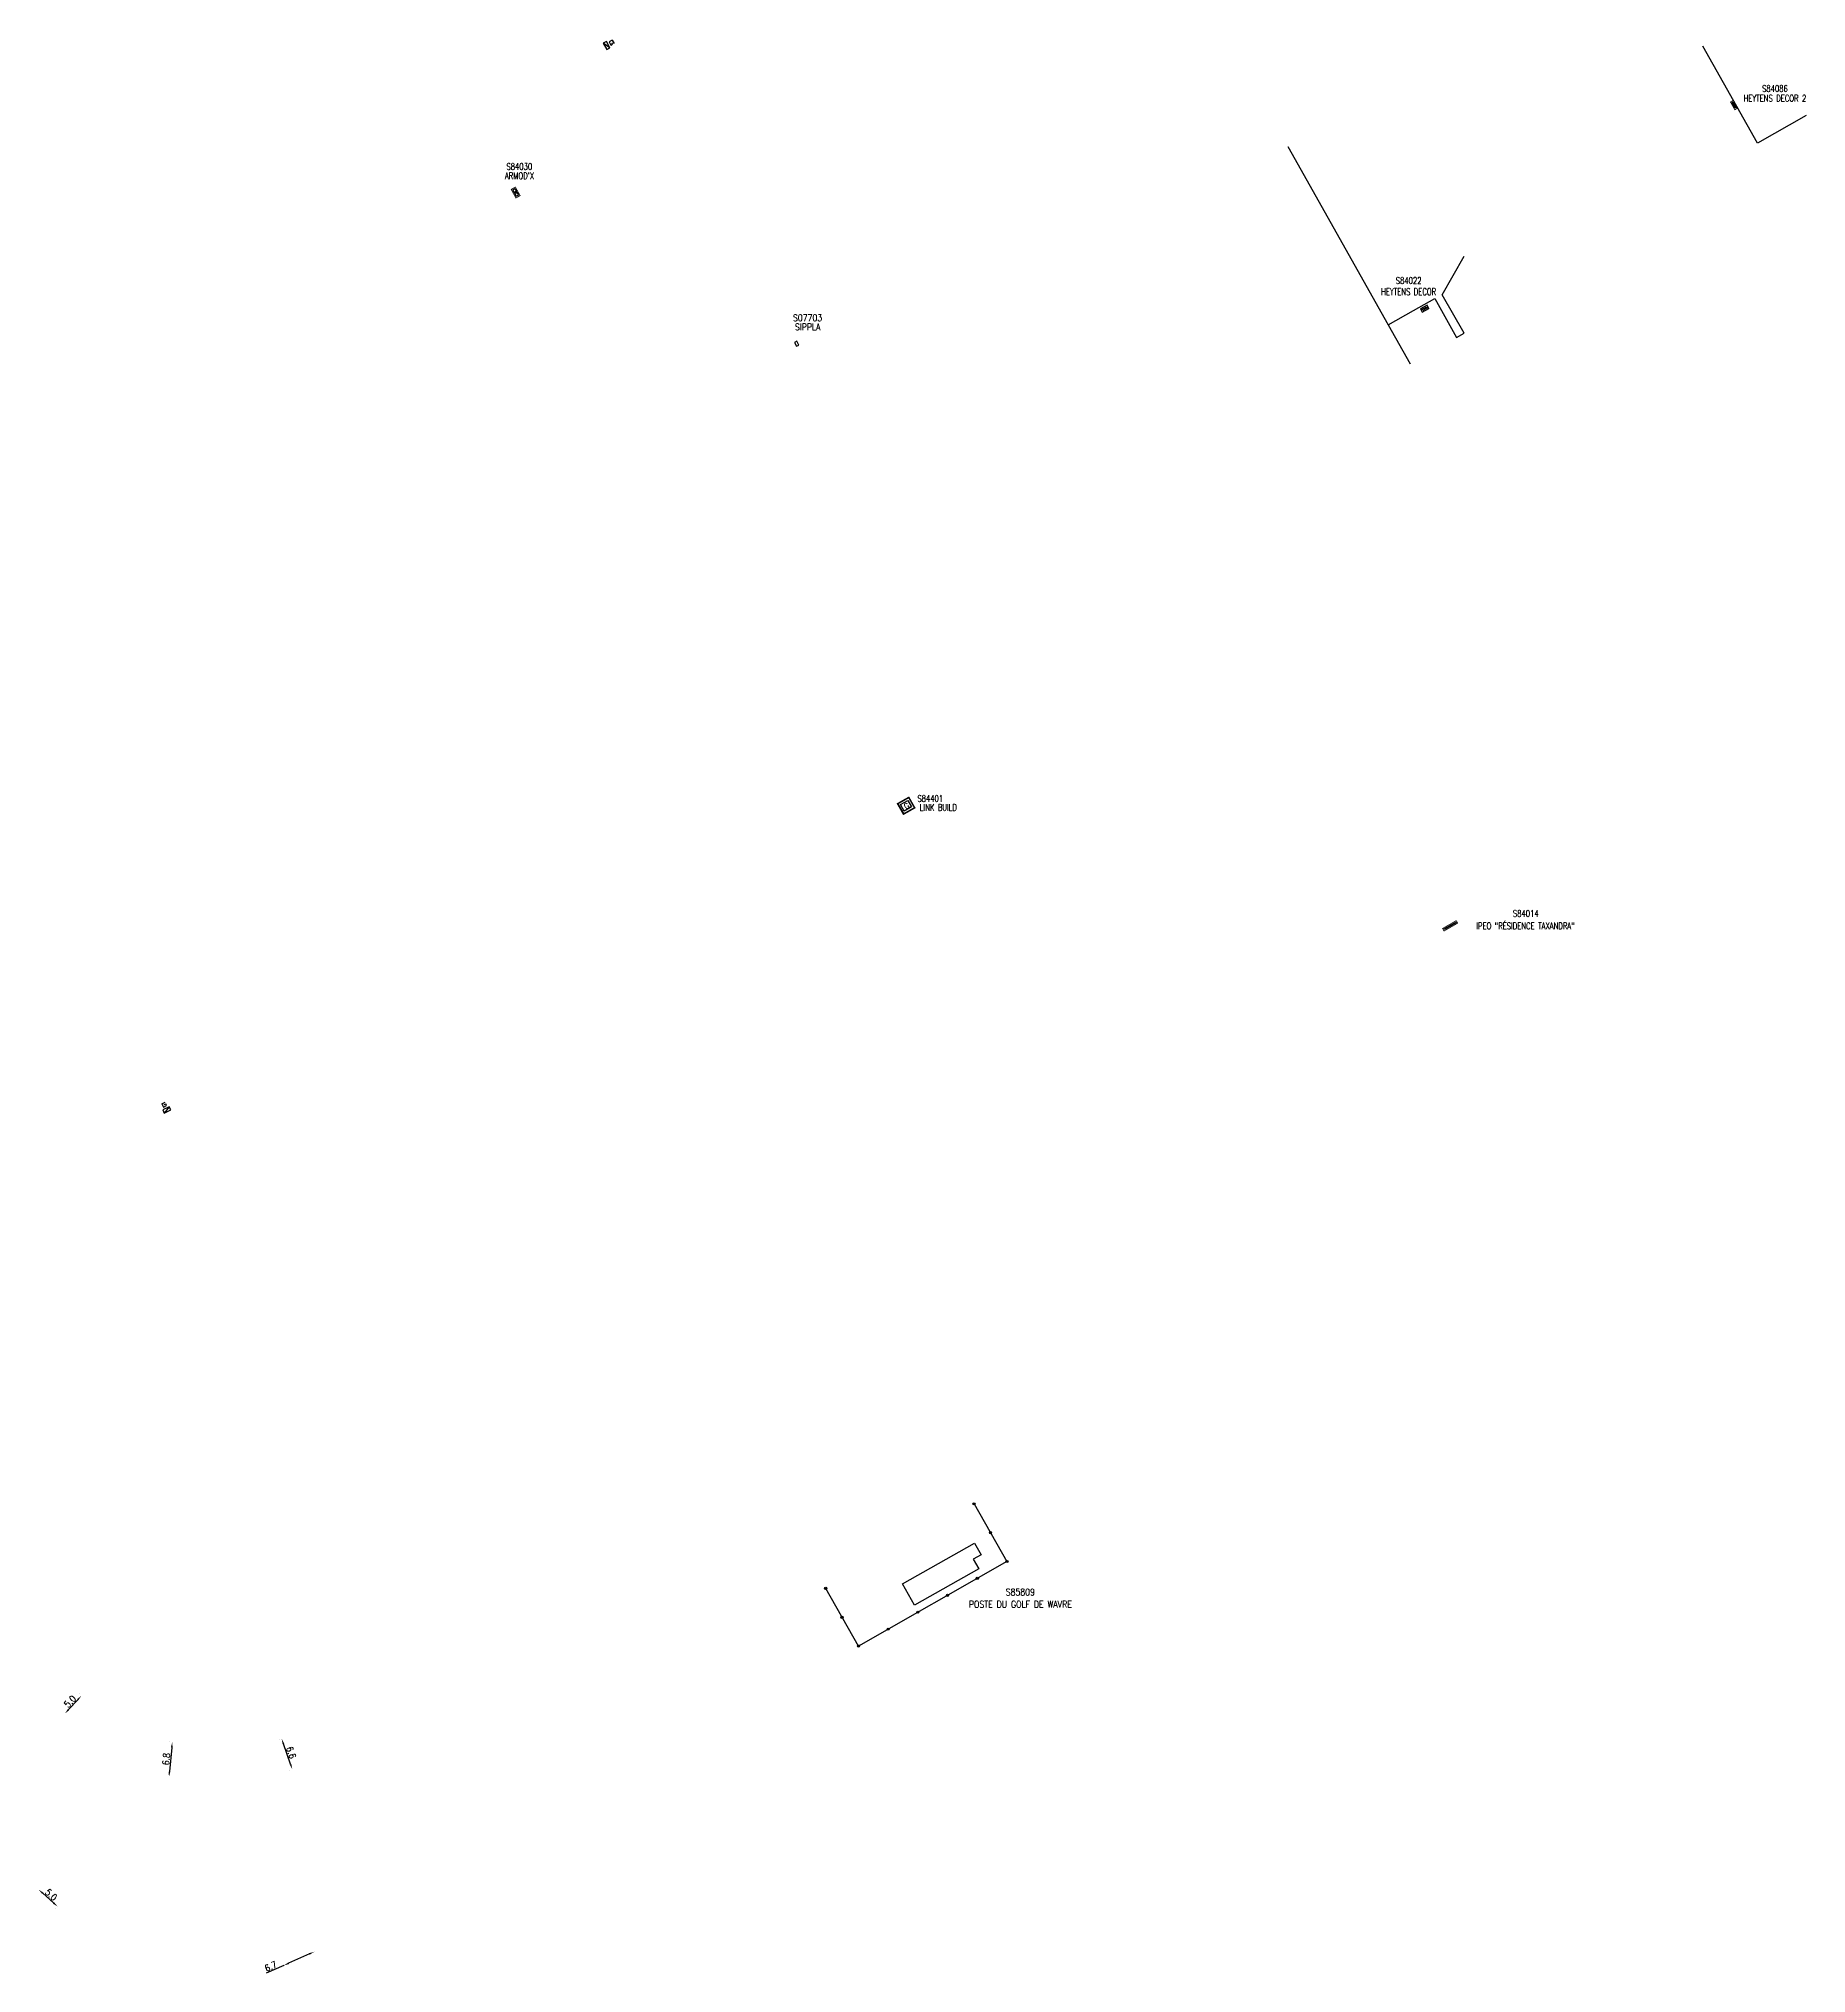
# Model space of a CAD drawing. Header units: millimetres. Extents: x 165082 to 165960, y 158000 to 158686.
# Drawn here: x 165562.7 to 165959.6, y 158011.8 to 158446.2 of the extents above; entities that cross this region are included whole.
import ezdxf
from ezdxf.enums import TextEntityAlignment as Align

# ---------------------------------------------------------------- set-up
doc = ezdxf.new("R2010")
doc.units = ezdxf.units.MM
doc.layers.get('0').update_dxf_attribs({"linetype": 'CONTINUOUS'})
for name, color, linetype in [('G_210', 7, 'CONTINUOUS'), ('W0008', 7, 'CONTINUOUS'), ('W0101', 7, 'CONTINUOUS'), ('W0322', 7, 'CONTINUOUS'), ('W0432', 7, 'CONTINUOUS')]:
    doc.layers.add(name, color=color, linetype=linetype)
doc.styles.get("Standard").update_dxf_attribs({"font": 'romans.shx', "width": 0.85})
doc.dimstyles.get("Standard").update_dxf_attribs({"dimtxt": 1.5, "dimasz": 1.2, "dimexe": 0.625, "dimexo": 0.625, "dimgap": 0.25, "dimtad": 1, "dimdec": 1, "dimzin": 0, "dimdsep": 46, "dimtxsty": 'Standard', "dimcen": -0.5, "dimadec": 0, "dimazin": 0, "dimtfac": 1, "dimtdec": 1, "dimtmove": 0, "dimatfit": 3, "dimfxl": 0, "dimtolj": 1, "dimtzin": 0, "dimarcsym": 0})

# ---------------------------------------------------------------- blocks, each defined once
blk = doc.blocks.new('*U1')
at = {"layer": 'G_210', "color": 0, "linetype": 'Continuous', "const_width": 0.35, "flags": 128}
blk.add_lwpolyline([(2.15, 4.41), (2.15, 0), (0, 0), (0, 4.41)], close=True, dxfattribs=at)
at = {"layer": 'G_210', "color": 0, "linetype": 'Continuous'}
blk.add_lwpolyline([(0.5, 3.91), (1.65, 3.91), (1.65, 0.5), (0.5, 0.5)], close=True, dxfattribs=at)
at = {"layer": 'G_210', "insert": (1.05, 2.22), "char_height": 0.837, "width": 1.8123, "attachment_point": 5}
blk.add_mtext('G', dxfattribs=at)
at = {"layer": 'G_210', "color": 0, "linetype": 'Continuous', "width": 0.75}
for tag, height, p in [('NUM', 4, (2, 16)), ('NOM', 4, (2, 11)), ('BCL', 3, (2, 7))]:
    blk.add_attdef(tag, text='', height=height, dxfattribs=at).set_placement(p, align=Align.MIDDLE)
at = {"layer": 'G_210', "color": 0, "linetype": 'Continuous', "width": 0.75, "flags": 3}
for tag, p in [('DEF_COUP', (2.14, -5.61)), ('DEF_TYPE', (2.14, -8.11)), ('DEF_LEG', (2.14, -3.11))]:
    blk.add_attdef(tag, text='', height=1.2, dxfattribs=at).set_placement(p, align=Align.MIDDLE)
blk = doc.blocks.new('*U8')
at = {"layer": 'G_210', "color": 0, "linetype": 'Continuous', "const_width": 0.35, "flags": 128}
blk.add_lwpolyline([(3.44, 1.64), (3.44, 0), (0, 0), (0, 1.64)], close=True, dxfattribs=at)
at = {"layer": 'G_210', "color": 0, "linetype": 'Continuous'}
blk.add_lwpolyline([(0.5, 1.14), (2.94, 1.14), (2.94, 0.5), (0.5, 0.5)], close=True, dxfattribs=at)
at = {"layer": 'G_210', "insert": (1.7, 0.8), "char_height": 0.445, "width": 2.0247, "attachment_point": 5}
blk.add_mtext('G', dxfattribs=at)
at = {"layer": 'G_210', "color": 0, "linetype": 'Continuous', "width": 0.75}
for tag, height, p in [('NUM', 4, (2, 16)), ('NOM', 4, (2, 11)), ('BCL', 3, (2, 7))]:
    blk.add_attdef(tag, text='', height=height, dxfattribs=at).set_placement(p, align=Align.MIDDLE)
at = {"layer": 'G_210', "color": 0, "linetype": 'Continuous', "width": 0.75, "flags": 3}
for tag, p in [('DEF_COUP', (2.14, -5.61)), ('DEF_TYPE', (2.14, -8.11)), ('DEF_LEG', (2.14, -3.11))]:
    blk.add_attdef(tag, text='', height=1.2, dxfattribs=at).set_placement(p, align=Align.MIDDLE)
blk = doc.blocks.new('*U9')
at = {"layer": 'G_210', "color": 0, "linetype": 'Continuous', "const_width": 0.35, "flags": 128}
blk.add_lwpolyline([(4, 1.5), (4, 0), (0, 0), (0, 1.5)], close=True, dxfattribs=at)
at = {"layer": 'G_210', "color": 0, "linetype": 'Continuous'}
blk.add_lwpolyline([(0.5, 1), (3.5, 1), (3.5, 0.5), (0.5, 0.5)], close=True, dxfattribs=at)
at = {"layer": 'G_210', "insert": (2.03, 0.76), "char_height": 0.621, "width": 2.4967, "attachment_point": 5}
blk.add_mtext('G', dxfattribs=at)
at = {"layer": 'G_210', "color": 0, "linetype": 'Continuous', "width": 0.75}
for tag, height, p in [('NUM', 4, (2, 16)), ('NOM', 4, (2, 11)), ('BCL', 3, (2, 7))]:
    blk.add_attdef(tag, text='', height=height, dxfattribs=at).set_placement(p, align=Align.MIDDLE)
at = {"layer": 'G_210', "color": 0, "linetype": 'Continuous', "width": 0.75, "flags": 3}
for tag, p in [('DEF_COUP', (2.14, -5.61)), ('DEF_TYPE', (2.14, -8.11)), ('DEF_LEG', (2.14, -3.11))]:
    blk.add_attdef(tag, text='', height=1.2, dxfattribs=at).set_placement(p, align=Align.MIDDLE)
blk = doc.blocks.new('*U10')
at = {"layer": 'G_210', "color": 0, "linetype": 'Continuous', "const_width": 0.35, "flags": 128}
blk.add_lwpolyline([(7.08, 1.29), (7.08, 0), (0, 0), (0, 1.29)], close=True, dxfattribs=at)
at = {"layer": 'G_210', "color": 0, "linetype": 'Continuous'}
blk.add_lwpolyline([(0.5, 0.79), (6.58, 0.79), (6.58, 0.5), (0.5, 0.5)], close=True, dxfattribs=at)
at = {"layer": 'G_210', "insert": (3.56, 0.62), "char_height": 0.397, "width": 4.1018, "attachment_point": 5}
blk.add_mtext('G', dxfattribs=at)
at = {"layer": 'G_210', "color": 0, "linetype": 'Continuous', "width": 0.75}
for tag, height, p in [('NUM', 4, (2, 16)), ('NOM', 4, (2, 11)), ('BCL', 3, (2, 7))]:
    blk.add_attdef(tag, text='', height=height, dxfattribs=at).set_placement(p, align=Align.MIDDLE)
at = {"layer": 'G_210', "color": 0, "linetype": 'Continuous', "width": 0.75, "flags": 3}
for tag, p in [('DEF_COUP', (2.14, -5.61)), ('DEF_TYPE', (2.14, -8.11)), ('DEF_LEG', (2.14, -3.11))]:
    blk.add_attdef(tag, text='', height=1.2, dxfattribs=at).set_placement(p, align=Align.MIDDLE)
blk = doc.blocks.new('*D21')
at = {"layer": 'W0008', "color": 0, "linetype": 'Continuous', "lineweight": -2, "transparency": 16777216}
for p, q in [((165563.63, 158029.8), (165566.07, 158027.61)), ((165566.55, 158026.34), (165566.55, 158026.34))]:
    blk.add_line(p, q, dxfattribs=at)
at = {"layer": 'W0008', "color": 0, "linetype": 'Continuous', "transparency": 16777216}
for points in [[(165563.76, 158029.95), (165563.5, 158029.65), (165562.74, 158030.61)], [(165566.21, 158027.76), (165565.94, 158027.46), (165566.97, 158026.81)]]:
    blk.add_solid(points, dxfattribs=at)
at = {"layer": 'W0008', "color": 0, "linetype": 'Continuous', "transparency": 16777216, "insert": (165565.52, 158029.45), "char_height": 1.5, "attachment_point": 5, "rotation": 318.0832}
blk.add_mtext('\\A1;5.0', dxfattribs=at)
blk = doc.blocks.new('t322o')
at = {"color": 0, "linetype": 'Continuous'}
for radius in [0.25, 0.15]:
    blk.add_circle((0, 0), radius, dxfattribs=at)
blk = doc.blocks.new('T432')
at = {"flags": 128}
for points in [[(0.8, 0.8), (-0.8, 0.8)], [(-0.8, 0.8), (-0.8, 0)], [(0.8, 0.8), (-0.8, 0)], [(-0.8, 0), (0.8, 0)], [(-0.4, 2.1), (-0.4, 1.3)], [(-0.4, 1.3), (0.4, 1.3)], [(-0.39, 2.1), (0.41, 2.1)], [(0, 1.7), (0.4, 1.7)], [(0.4, 1.3), (0.4, 1.7)], [(0.8, 0), (0.8, 0.8)]]:
    blk.add_lwpolyline(points, dxfattribs=at)
blk = doc.blocks.new('*D24')
at = {"layer": 'W0008', "color": 0, "lineweight": -2, "transparency": 16777216}
for p, q in [((165616.7, 158064.24), (165616.7, 158064.24)), ((165619.27, 158058.78), (165617.69, 158063.31)), ((165619.07, 158057.44), (165619.07, 158057.44))]:
    blk.add_line(p, q, dxfattribs=at)
at = {"layer": 'W0008', "color": 0, "transparency": 16777216}
for points in [[(165617.88, 158063.38), (165617.5, 158063.25), (165617.29, 158064.45)], [(165619.46, 158058.85), (165619.08, 158058.71), (165619.66, 158057.65)]]:
    blk.add_solid(points, dxfattribs=at)
at = {"layer": 'W0008', "color": 0, "transparency": 16777216, "insert": (165619.42, 158061.38), "char_height": 1.5, "attachment_point": 5, "rotation": 289.218}
blk.add_mtext('\\A1;6.6', dxfattribs=at)
blk = doc.blocks.new('*D25')
at = {"layer": 'W0008', "color": 0, "lineweight": -2, "transparency": 16777216}
for p, q in [((165592.14, 158063.78), (165592.1, 158063.78)), ((165592.61, 158062.53), (165592.1, 158057.1))]:
    blk.add_line(p, q, dxfattribs=at)
at = {"layer": 'W0008', "color": 0, "transparency": 16777216}
for points in [[(165592.41, 158062.55), (165592.81, 158062.51), (165592.72, 158063.72)], [(165591.9, 158057.12), (165592.3, 158057.08), (165591.98, 158055.91)]]:
    blk.add_solid(points, dxfattribs=at)
at = {"layer": 'W0008', "color": 0, "transparency": 16777216, "insert": (165591.36, 158059.91), "char_height": 1.5, "attachment_point": 5, "rotation": 84.6192}
blk.add_mtext('\\A1;6.8', dxfattribs=at)
blk = doc.blocks.new('*D26')
at = {"layer": 'W0008', "color": 0, "lineweight": -2, "transparency": 16777216}
for p, q in [((165571.86, 158074.55), (165571.86, 158074.55)), ((165571.5, 158073.24), (165569.43, 158071.01))]:
    blk.add_line(p, q, dxfattribs=at)
at = {"layer": 'W0008', "color": 0, "transparency": 16777216}
for points in [[(165571.36, 158073.38), (165571.65, 158073.11), (165572.32, 158074.12)], [(165569.29, 158071.14), (165569.58, 158070.87), (165568.62, 158070.13)]]:
    blk.add_solid(points, dxfattribs=at)
at = {"layer": 'W0008', "color": 0, "transparency": 16777216, "insert": (165569.78, 158072.85), "char_height": 1.5, "attachment_point": 5, "rotation": 47.2099}
blk.add_mtext('\\A1;5.0', dxfattribs=at)
blk = doc.blocks.new('*U28')
at = {"layer": 'G_210', "color": 0, "linetype": 'Continuous', "const_width": 0.35, "flags": 128}
blk.add_lwpolyline([(1.2, 3.74), (2.51, 1.41), (0, 0), (-1.31, 2.33)], close=True, dxfattribs=at)
at = {"layer": 'G_210', "color": 0, "linetype": 'Continuous'}
blk.add_lwpolyline([(-0.63, 2.14), (1.01, 3.06), (1.83, 1.6), (0.19, 0.68)], close=True, dxfattribs=at)
at = {"layer": 'G_210', "insert": (0.7, 1.83), "char_height": 1.31, "width": 1.5036, "attachment_point": 5, "rotation": 29.3635}
blk.add_mtext('G', dxfattribs=at)
at = {"layer": 'G_210', "color": 0, "linetype": 'Continuous', "width": 0.75}
for tag, height, p in [('NUM', 4, (2, 16)), ('NOM', 4, (2, 11)), ('BCL', 3, (2, 7))]:
    blk.add_attdef(tag, text='', height=height, dxfattribs=at).set_placement(p, align=Align.MIDDLE)
at = {"layer": 'G_210', "color": 0, "linetype": 'Continuous', "width": 0.75, "flags": 3}
for tag, p in [('DEF_LEG', (2.14, -3.11)), ('DEF_COUP', (2.14, -5.61)), ('DEF_TYPE', (2.14, -8.11))]:
    blk.add_attdef(tag, text='', height=1.2, dxfattribs=at).set_placement(p, align=Align.MIDDLE)
blk = doc.blocks.new('*D29')
at = {"layer": 'W0008', "color": 0, "linetype": 'Continuous', "lineweight": -2, "transparency": 16777216}
for p, q in [((165617.76, 158013.58), (165613.82, 158011.81)), ((165623.5, 158016.15), (165618.85, 158014.07))]:
    blk.add_line(p, q, dxfattribs=at)
at = {"layer": 'W0008', "color": 0, "linetype": 'Continuous', "transparency": 16777216}
for points in [[(165618.77, 158014.25), (165618.93, 158013.88), (165617.76, 158013.58)], [(165623.42, 158016.33), (165623.58, 158015.97), (165624.59, 158016.64)]]:
    blk.add_solid(points, dxfattribs=at)
at = {"layer": 'W0008', "color": 0, "linetype": 'Continuous', "transparency": 16777216, "insert": (165614.83, 158013.36), "char_height": 1.5, "attachment_point": 5, "rotation": 24.1237}
blk.add_mtext('\\A1;6.7', dxfattribs=at)

msp = doc.modelspace()

# ---------------------------------------------------------------- linework, layer by layer
at = {"layer": 'G_210'}
msp.add_line((165755.65, 158274.42), (165756.96, 158272.09), dxfattribs=at)
for points in [[(165873.37, 158384.8), (165874.87, 158385.63), (165874.48, 158386.35), (165872.98, 158385.52), (165873.37, 158384.8)], [(165732.43, 158377.98), (165732.9, 158377.12), (165733.42, 158377.4), (165732.95, 158378.26), (165732.43, 158377.98)]]:
    msp.add_lwpolyline(points, dxfattribs=at)
at = {"layer": 'G_210', "color": 252, "flags": 128}
msp.add_lwpolyline([(165756.7, 158099.24), (165772.83, 158108.41), (165774.31, 158105.8), (165772.57, 158104.81), (165773.79, 158102.66), (165759.4, 158094.48), (165756.7, 158099.24)], dxfattribs=at)
at = {"layer": 'W0101', "color": 252, "flags": 128}
for points in [[(165959.58, 158428.93), (165948.61, 158422.74), (165936.34, 158444.52)], [(165843.17, 158421.97), (165865.72, 158381.92), (165871.39, 158385.12)], [(165871.39, 158385.12), (165876.18, 158387.81), (165881.08, 158379.1), (165882.74, 158380.03), (165877.86, 158388.65), (165882.79, 158397.35)], [(165865.72, 158381.92), (165870.63, 158373.21)]]:
    msp.add_lwpolyline(points, dxfattribs=at)
at = {"layer": 'W0322', "color": 252, "flags": 128}
for points in [[(165772.73, 158117.22), (165780.11, 158104.28), (165746.8, 158085.29)], [(165746.8, 158085.29), (165739.42, 158098.23)]]:
    msp.add_lwpolyline(points, dxfattribs=at)

# ---------------------------------------------------------------- block references
at = {"layer": 'G_210'}
ref = msp.add_blockref('*U9', (165942.56, 158431.96), dxfattribs=dict(at, xscale=0.5, yscale=0.5, zscale=0.5, rotation=299.4011853052953))
ref.add_attrib('NUM', 'S84086', dxfattribs={"color": 0, "linetype": 'Continuous', "height": 1.5, "width": 0.75}).set_placement((165952.54, 158434.98), align=Align.MIDDLE)
ref.add_attrib('NOM', 'HEYTENS DECOR 2', dxfattribs={"color": 0, "linetype": 'Continuous', "height": 1.5, "width": 0.75}).set_placement((165952.54, 158432.8), align=Align.MIDDLE)
ref = msp.add_blockref('*U1', (165669.89, 158410.41), dxfattribs=dict(at, xscale=0.5, yscale=0.5, zscale=0.5, rotation=29.28235705973429))
ref.add_attrib('NUM', 'S84030', dxfattribs={"color": 0, "linetype": 'Continuous', "height": 1.5, "width": 0.75}).set_placement((165670.64, 158417.48), align=Align.MIDDLE)
ref.add_attrib('NOM', "ARMOD'X", dxfattribs={"color": 0, "linetype": 'Continuous', "height": 1.5, "width": 0.75}).set_placement((165670.68, 158415.41), align=Align.MIDDLE)
ref = msp.add_blockref('*U8', (165873.37, 158384.8), dxfattribs=dict(at, xscale=0.5, yscale=0.5, zscale=0.5, rotation=28.90235703668283))
ref.add_attrib('NUM', 'S84022', dxfattribs={"color": 0, "linetype": 'Continuous', "height": 1.5, "width": 0.75}).set_placement((165870.3, 158391.87), align=Align.MIDDLE)
ref.add_attrib('NOM', 'HEYTENS DECOR', dxfattribs={"color": 0, "linetype": 'Continuous', "height": 1.5, "width": 0.75}).set_placement((165870.3, 158389.38), align=Align.MIDDLE)
ref = msp.add_blockref('*U28', (165756.89, 158272.08), dxfattribs=dict(at, rotation=0.1447573610225106))
ref.add_attrib('NUM', 'S84401', dxfattribs={"color": 0, "linetype": 'Continuous', "height": 1.5, "width": 0.75}).set_placement((165762.9, 158275.58), align=Align.MIDDLE)
ref.add_attrib('NOM', 'LINK BUILD', dxfattribs={"color": 0, "linetype": 'Continuous', "height": 1.5, "width": 0.75}).set_placement((165764.72, 158273.59), align=Align.MIDDLE)
ref = msp.add_blockref('*U10', (165878.25, 158245.83), dxfattribs=dict(at, xscale=0.5, yscale=0.5, zscale=0.5, rotation=30.09259749948265))
ref.add_attrib('NUM', 'S84014', dxfattribs={"color": 0, "linetype": 'Continuous', "height": 1.5, "width": 0.75}).set_placement((165896.6, 158249.77), align=Align.MIDDLE)
ref.add_attrib('NOM', 'IPEO "RÉSIDENCE TAXANDRA"', dxfattribs={"color": 0, "linetype": 'Continuous', "height": 1.5, "width": 0.75}).set_placement((165896.53, 158247.22), align=Align.MIDDLE)
at = {"layer": 'W0322', "color": 252}
for p in [(165772.73, 158117.22), (165776.42, 158110.75), (165780.11, 158104.28), (165773.45, 158100.48), (165739.42, 158098.23), (165766.78, 158096.68), (165743.11, 158091.76), (165760.12, 158092.89), (165753.46, 158089.09), (165746.8, 158085.29)]:
    msp.add_blockref('t322o', p, dxfattribs=at)
at = {"layer": 'W0432'}
for p, rotation in [((165689.88, 158444.45), 299.4192176069895), ((165591.65, 158205.31), 25.11648579263438)]:
    msp.add_blockref('T432', p, dxfattribs=dict(at, rotation=rotation))

# ---------------------------------------------------------------- texts
at = {"layer": 'G_210', "linetype": 'Continuous', "width": 0.85}
for s, p in [('S07703', (165735.36, 158383.53)), ('SIPPLA', (165735.39, 158381.47))]:
    msp.add_text(s, height=1.5, dxfattribs=at).set_placement(p, align=Align.MIDDLE_CENTER)
for s, p in [('POSTE DU GOLF DE WAVRE', (165771.58, 158093.91)), ('S85809', (165779.84, 158096.67))]:
    msp.add_text(s, height=1.5, dxfattribs=at).set_placement(p)

# ---------------------------------------------------------------- dimensions: what is measured, and where the dimension line sits
at = {"layer": 'W0008', "color": 252}
for base, p1, p2, angle, text, picture, middle in [((165568.62, 158070.13), (165572.32, 158074.12), (165568.62, 158070.13), 47.2099, '5.0', '*D26', (165570.51, 158072.17)), ((165591.98, 158055.91), (165592.76, 158063.72), (165591.98, 158055.91), 84.6192, '6.8', '*D25', (165592.35, 158059.81)), ((165617.29, 158064.45), (165619.66, 158057.65), (165617.29, 158064.45), 289.218, '6.6', '*D24', (165618.48, 158061.05))]:
    dim = msp.add_linear_dim(base=base, p1=p1, p2=p2, angle=angle, text=text, dimstyle='Standard', dxfattribs=at)
    dim.commit()
    dim.dimension.update_dxf_attribs({"geometry": picture, "text_midpoint": middle, "dimtype": 160})
at = {"layer": 'W0008', "color": 252, "linetype": 'Continuous'}
for base, p1, p2, angle, text, picture, middle in [((165566.97, 158026.81), (165562.74, 158030.61), (165566.97, 158026.81), 138.0832, '5.0', '*D21', (165564.85, 158028.71)), ((165617.76, 158013.58), (165624.59, 158016.64), (165617.76, 158013.58), 24.1237, '6.7', '*D29', (165615.24, 158012.45))]:
    dim = msp.add_linear_dim(base=base, p1=p1, p2=p2, angle=angle, text=text, dimstyle='Standard', dxfattribs=at)
    dim.commit()
    dim.dimension.update_dxf_attribs({"geometry": picture, "text_midpoint": middle, "dimtype": 160})

doc.saveas('drawing.dxf')
